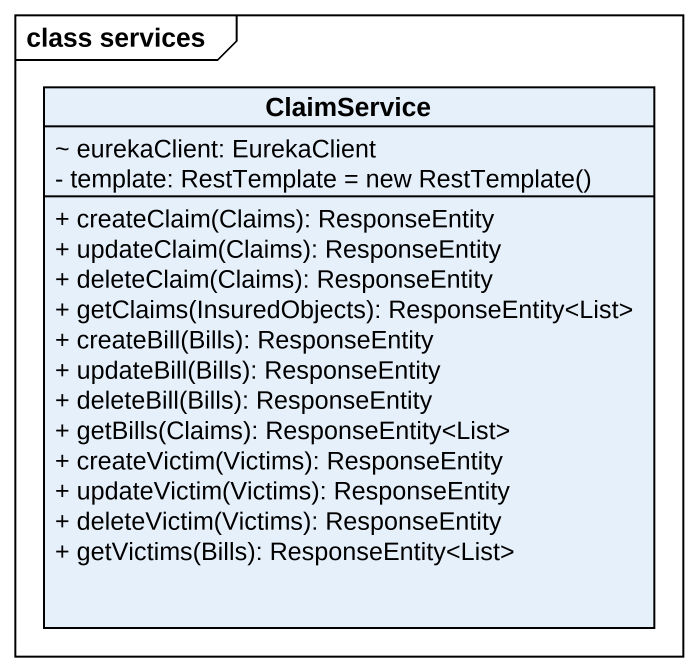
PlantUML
@startuml
mainframe class services
hide circle
hide empty members
skinparam classAttributeIconSize 0
class ClaimService {
  ~ eurekaClient: EurekaClient
  {field} - template: RestTemplate = new RestTemplate()
  + createClaim(Claims): ResponseEntity
  + updateClaim(Claims): ResponseEntity
  + deleteClaim(Claims): ResponseEntity
  + getClaims(InsuredObjects): ResponseEntity<List>
  + createBill(Bills): ResponseEntity
  + updateBill(Bills): ResponseEntity
  + deleteBill(Bills): ResponseEntity
  + getBills(Claims): ResponseEntity<List>
  + createVictim(Victims): ResponseEntity
  + updateVictim(Victims): ResponseEntity
  + deleteVictim(Victims): ResponseEntity
  + getVictims(Bills): ResponseEntity<List>
}
@enduml
